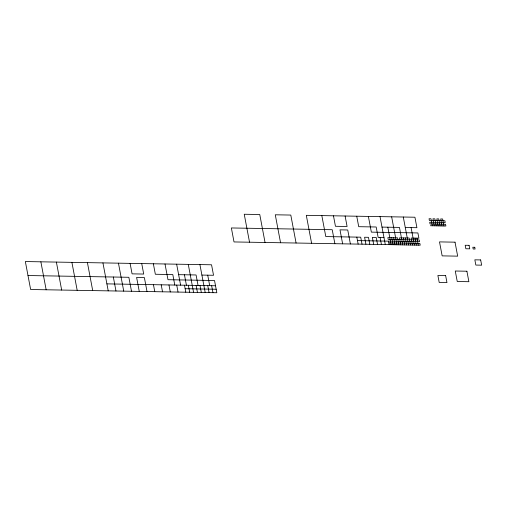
<?xml version="1.0" encoding="UTF-8"?>
<svg xmlns="http://www.w3.org/2000/svg" width="507" height="507" viewBox="0 0 507 507"><rect width="100%" height="100%" fill="white"/><g stroke="black" fill="none" stroke-linecap="round" stroke-linejoin="round"><path stroke-width="0.76" d="M430.373 225.735L445.887 226.008L445.558 224.259L430.044 223.986L429.714 222.237L445.228 222.51L444.899 220.76L429.385 220.494L429.049 218.745L430.994 218.777L432.313 225.767M381.999 227.098L399.453 227.402L402.761 244.881M405.27 227.504L416.912 227.706L414.929 217.224L306.31 215.329L311.596 243.29M383.983 237.587L378.159 237.485L376.181 226.997L358.722 226.692L356.738 216.21M357.486 240.61L419.555 241.687L419.226 239.938L388.191 239.399L387.861 237.65L397.558 237.821L398.882 244.811M388.85 242.897L419.885 243.436L420.214 245.185L234.012 241.94L231.369 227.96L332.231 229.715L334.873 243.696M178.622 274.667L196.076 274.971L198.06 285.454M201.894 275.073L213.536 275.276L211.552 264.787L25.35 261.549L30.635 289.51L154.774 291.671L153.45 284.68M27.993 275.529L128.854 277.285L131.497 291.265M106.901 283.869L215.519 285.758M185.144 288.717L216.178 289.256M155.034 291.677L216.838 292.748L214.524 280.517L167.975 279.706L165.003 263.976M443.948 225.97L442.63 218.98L440.691 218.948L442.009 225.938M440.07 225.907L438.751 218.916L436.812 218.878L438.13 225.869M436.191 225.837L434.873 218.847L432.934 218.815L434.252 225.805M416.957 238.157L418.275 245.147M415.011 238.125L416.336 245.115M411.095 227.605L414.396 245.084M412.457 245.046L411.133 238.056L418.896 238.195L417.901 232.947L371.352 232.136L368.38 216.413M410.518 245.014L409.193 238.024L399.497 237.853L400.822 244.843M403.293 217.021L408.579 244.982M405.315 237.954L406.639 244.944M403.376 237.922L404.7 244.913M391.651 216.819L396.943 244.78M393.679 237.751L394.997 244.742M391.74 237.72L393.058 244.71M387.817 227.199L391.119 244.678M388.52 241.148L389.18 244.64M380.016 216.616L385.301 244.577M380.104 237.517L381.422 244.507M377.544 244.437L376.219 237.447L372.341 237.384L373.665 244.374M369.787 244.304L368.462 237.314L364.584 237.244L365.908 244.235M362.03 244.171L360.705 237.181L325.792 236.573L321.825 215.602M356.827 237.111L358.145 244.101M345.102 216.007L347.086 226.49L335.45 226.287L333.467 215.805M350.388 243.968L347.745 229.988L339.988 229.848L342.631 243.829M296.082 243.024L290.796 215.063L275.276 214.791L280.561 242.752M265.047 242.479L259.761 214.518L244.241 214.252L249.533 242.213M211.634 285.695L212.959 292.685M207.718 275.174L209.695 285.656M207.756 285.625L209.08 292.615M199.916 264.584L205.202 292.545M199.999 285.492L201.323 292.482M196.12 285.422L197.445 292.412M188.274 264.381L193.566 292.343M188.363 285.289L189.681 292.279M184.44 274.769L186.424 285.251M184.485 285.219L185.803 292.209M176.639 264.179L180.606 285.149M176.728 285.086L178.046 292.076M174.788 285.048L172.805 274.566L155.345 274.262L153.361 263.773M168.964 284.947L170.289 291.937M161.207 284.814L162.532 291.804M141.726 263.57L143.709 274.059L132.074 273.856L130.09 263.367M147.011 291.531L144.368 277.551L136.611 277.418L139.254 291.398M118.448 263.171L123.74 291.132M113.334 277.012L115.976 290.993M102.934 262.899L108.219 290.86M87.419 262.626L92.705 290.587M71.899 262.36L77.184 290.321M56.385 262.087L61.67 290.048M40.864 261.815L46.156 289.776M455.026 242.169L439.512 241.896L442.155 255.877L457.669 256.149L455.026 242.169M469.07 245.325L465.192 245.261L465.851 248.753L469.729 248.823L469.07 245.325M474.761 247.277L472.822 247.245L473.151 248.994L475.091 249.026L474.761 247.277M480.661 259.926L474.837 259.825L475.832 265.066L481.65 265.167L480.661 259.926M466.903 271.22L455.267 271.017L457.251 281.505L468.886 281.708L466.903 271.22M445.647 275.624L437.883 275.485L439.208 282.475L446.965 282.614L445.647 275.624"/></g></svg>
